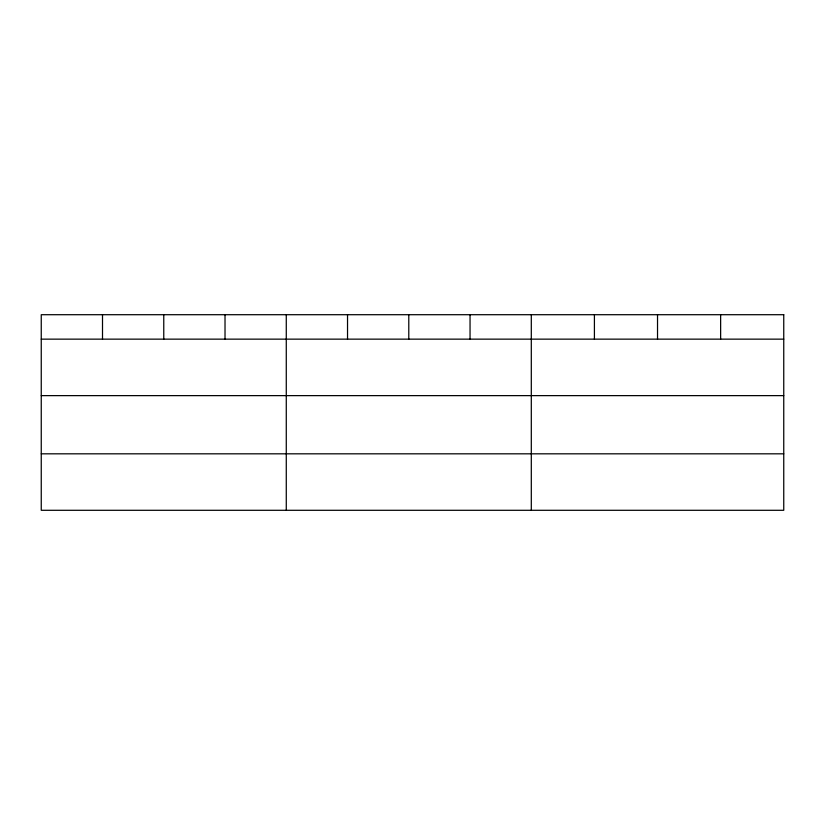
<?xml version="1.0" encoding="UTF-8"?>
<svg xmlns="http://www.w3.org/2000/svg" width="825" height="825" viewBox="0 0 825 825"><rect width="100%" height="100%" fill="white"/><g stroke="black" fill="none" stroke-linecap="round" stroke-linejoin="round"><path stroke-width="1.24" d="M41.25 339.147L783.75 339.147M41.25 395.629L783.75 395.629M41.25 453.822L783.75 453.822M720.637 314.707L720.637 339.147M657.525 314.707L657.525 339.147M594.413 314.707L594.413 339.147M531.3 314.707L531.3 510.293M470.044 314.707L470.044 339.147M408.787 314.707L408.787 339.147M347.531 314.707L347.531 339.147M286.275 314.707L286.275 510.293M225.019 314.707L225.019 339.147M163.763 314.707L163.763 339.147M102.506 314.707L102.506 339.147M783.75 314.707L41.25 314.707L41.25 510.293L783.75 510.293L783.75 314.707"/></g></svg>
